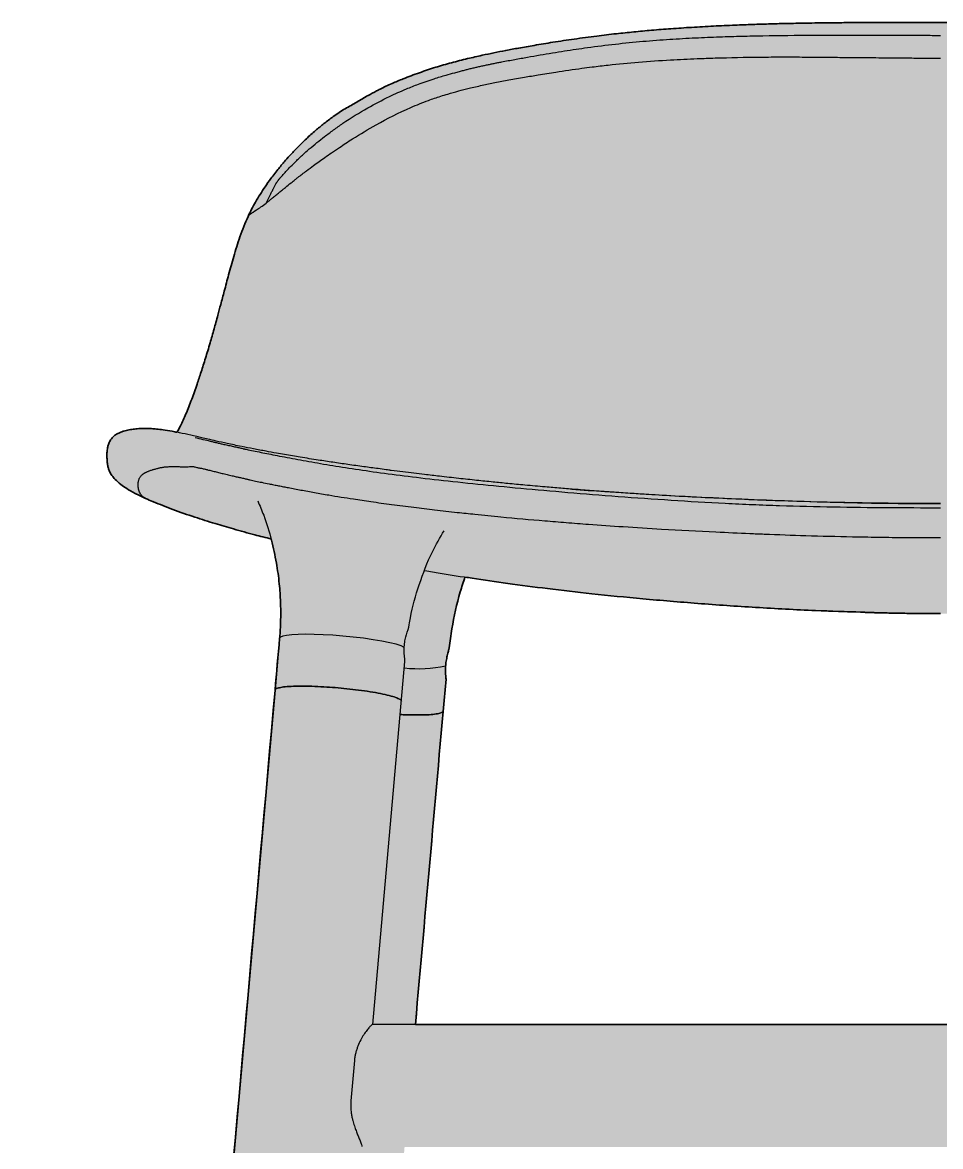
# Model space of a CAD drawing. Header units: millimetres. Extents: x 0 to 1859, y -787 to 866.
# Drawn here: x 182.7 to 407.1, y 591 to 865.8 of the extents above; entities that cross this region are included whole.
import ezdxf

# ---------------------------------------------------------------- set-up
doc = ezdxf.new("R2010")
doc.units = ezdxf.units.MM
doc.layers.add('Blocks', color=7, linetype='Continuous')
doc.layers.add('Blocks$Fill', color=7, linetype='Continuous', true_color=0xffffff)
doc.layers.add('Blocks$Inner', color=7, linetype='Continuous', lineweight=25, true_color=0x007f00)
doc.layers.add('Blocks$Outline', color=7, linetype='Continuous', lineweight=35, true_color=0xff3f3f)

# ---------------------------------------------------------------- blocks, each defined once
blk = doc.blocks.new('Form Barstool High Front')
at = {"layer": 'Blocks$Fill'}
h = blk.add_hatch(color=256, dxfattribs=at)
h.paths.add_polyline_path([(572.24, 825.63), (570.02, 828.63), (568.87, 830.11), (567.69, 831.56), (566.41, 833.04), (565.08, 834.47), (563.71, 835.87), (562.31, 837.22), (560.9, 838.51), (559.47, 839.76), (558, 840.97), (556.5, 842.13), (555.05, 843.18), (553.58, 844.19), (552.09, 845.16), (550.57, 846.09), (549.15, 846.92), (547.72, 847.72), (546.27, 848.48), (544.8, 849.22), (542.12, 850.49), (539.4, 851.67), (537.5, 852.43), (535.59, 853.15), (533.66, 853.83), (531.72, 854.48), (528, 855.6), (524.24, 856.61), (520.58, 857.48), (516.9, 858.27), (509.66, 859.66), (498.88, 861.44), (492.62, 862.31), (485.3, 863.19), (476.75, 864), (466.86, 864.7), (456.36, 865.21), (432.59, 865.76), (407.1, 865.82), (402.07, 865.82), (365.07, 865.46), (346.26, 864.63), (336.45, 863.92), (327.86, 863.07), (317.52, 861.76), (307.75, 860.22), (297.94, 858.41), (295.04, 857.8), (291.5, 856.99), (287.53, 855.97), (283.68, 854.86), (281.69, 854.22), (279.7, 853.54), (277.71, 852.82), (275.75, 852.05), (273.01, 850.9), (271.52, 850.22), (270.08, 849.52), (269.23, 849.08), (267.14, 847.96), (261.57, 844.74), (260.82, 844.28), (260.09, 843.81), (259.37, 843.32), (258.66, 842.83), (257.49, 841.97), (256.36, 841.09), (255.33, 840.26), (254.33, 839.42), (253.19, 838.42), (252.08, 837.4), (251.05, 836.41), (250.04, 835.4), (248.3, 833.58), (247.01, 832.14), (245.33, 830.14), (244.35, 828.91), (243.39, 827.65), (242, 825.67), (240.77, 823.8), (240.18, 822.87), (239.63, 821.92), (239.15, 821.06), (237.82, 818.42), (236.31, 814.68), (235.84, 813.41), (235.44, 812.22), (235.05, 811.02), (233.07, 804.12), (228.53, 787.46), (226.35, 780.37), (225.37, 777.43), (224.05, 773.71), (223.34, 771.87), (222.64, 770.16), (221.96, 768.6), (221.63, 767.89), (221.3, 767.23), (221.08, 766.81), (220.42, 765.64), (218.66, 765.98), (217.55, 766.16), (216.63, 766.29), (215.8, 766.39), (215.14, 766.45), (214.54, 766.5), (213.96, 766.53), (213.42, 766.55), (212.89, 766.56), (212.39, 766.57), (211.9, 766.56), (211.45, 766.54), (210.73, 766.5), (210.06, 766.43), (209.71, 766.39), (209.38, 766.34), (209.05, 766.29), (208.72, 766.23), (208.4, 766.17), (208.08, 766.1), (207.77, 766.02), (207.48, 765.93), (207.29, 765.88), (207.1, 765.81), (206.92, 765.75), (206.74, 765.68), (206.55, 765.61), (206.37, 765.53), (206.19, 765.45), (206.01, 765.36), (205.91, 765.31), (205.82, 765.25), (205.73, 765.2), (205.63, 765.14), (205.54, 765.09), (205.45, 765.03), (205.36, 764.97), (205.27, 764.9), (205.18, 764.83), (205.09, 764.76), (205, 764.69), (204.92, 764.61), (204.83, 764.53), (204.75, 764.45), (204.67, 764.37), (204.59, 764.29), (204.54, 764.23), (204.49, 764.17), (204.45, 764.11), (204.4, 764.06), (204.36, 764), (204.31, 763.93), (204.27, 763.87), (204.22, 763.81), (204.15, 763.69), (204.08, 763.58), (204.01, 763.45), (203.94, 763.33), (203.89, 763.22), (203.84, 763.11), (203.79, 762.99), (203.74, 762.87), (203.71, 762.77), (203.67, 762.66), (203.64, 762.56), (203.6, 762.44), (203.55, 762.26), (203.51, 762.05), (203.46, 761.83), (203.42, 761.58), (203.4, 761.41), (203.38, 761.24), (203.36, 761.05), (203.35, 760.87), (203.34, 760.64), (203.33, 760.4), (203.32, 759.92), (203.33, 759.37), (203.36, 758.83), (203.38, 758.53), (203.4, 758.24), (203.43, 757.96), (203.47, 757.71), (203.49, 757.59), (203.51, 757.47), (203.53, 757.36), (203.56, 757.25), (203.58, 757.15), (203.61, 757.05), (203.67, 756.86), (203.73, 756.66), (203.77, 756.56), (203.81, 756.46), (203.85, 756.36), (203.89, 756.26), (203.98, 756.07), (204.03, 755.95), (204.09, 755.83), (204.16, 755.71), (204.23, 755.59), (204.3, 755.47), (204.38, 755.34), (204.46, 755.21), (204.55, 755.08), (204.64, 754.96), (204.72, 754.84), (204.82, 754.73), (204.91, 754.6), (205.02, 754.48), (205.13, 754.36), (205.24, 754.23), (205.36, 754.1), (205.5, 753.95), (205.65, 753.81), (205.8, 753.66), (205.97, 753.5), (206.14, 753.35), (206.33, 753.19), (206.53, 753.03), (206.73, 752.87), (207.05, 752.62), (207.4, 752.37), (207.77, 752.12), (208.17, 751.86), (208.63, 751.58), (209.12, 751.28), (209.65, 750.98), (210.23, 750.68), (211.44, 750.08), (212.73, 749.48), (213.64, 749.04), (214.06, 748.86), (214.26, 748.78), (214.45, 748.71), (214.67, 748.63), (219.39, 746.77), (222.08, 745.8), (224.81, 744.88), (229.77, 743.31), (234.24, 742), (243.45, 739.56), (243.87, 737.87), (244.19, 736.47), (244.48, 735.07), (244.75, 733.66), (244.96, 732.4), (245.14, 731.13), (245.31, 729.87), (245.45, 728.59), (245.64, 726.34), (245.76, 724.08), (245.8, 721.99), (245.79, 719.89), (245.73, 717.91), (245.67, 716.92), (245.54, 715.44), (245.53, 715.28), (182.67, 5.09), (182.67, 5.02), (182.68, 4.94), (182.68, 4.9), (182.68, 4.87), (182.68, 4.85), (182.68, 4.83), (182.69, 4.81), (182.69, 4.8), (182.69, 4.78), (182.7, 4.76), (182.7, 4.74), (182.71, 4.72), (182.71, 4.7), (182.72, 4.68), (182.73, 4.66), (182.73, 4.64), (182.74, 4.63), (182.75, 4.61), (182.76, 4.59), (182.77, 4.57), (182.77, 4.55), (182.78, 4.54), (182.79, 4.52), (182.8, 4.5), (182.81, 4.48), (182.82, 4.46), (182.84, 4.45), (182.85, 4.43), (182.86, 4.41), (182.87, 4.4), (182.88, 4.38), (182.9, 4.36), (182.91, 4.35), (182.92, 4.33), (182.94, 4.32), (182.95, 4.3), (182.97, 4.29), (182.98, 4.27), (183, 4.26), (183.01, 4.25), (183.03, 4.23), (183.04, 4.23), (183.04, 4.22), (183.05, 4.22), (183.06, 4.21), (183.07, 4.2), (183.08, 4.2), (183.09, 4.19), (183.11, 4.18), (183.12, 4.18), (183.13, 4.17), (183.15, 4.17), (183.16, 4.16), (183.2, 4.15), (183.24, 4.13), (183.28, 4.12), (183.4, 4.08), (183.54, 4.04), (183.72, 4), (187.14, 4), (187.14, 0), (187.14, 0), (197.53, 0), (197.53, 0), (197.53, 0), (197.54, 0), (197.54, 0), (197.54, 0), (197.72, 0), (197.79, 0), (197.79, 0), (197.79, 0), (209.14, 0), (209.14, 0), (219.53, 0), (219.53, 4.02), (222.66, 4.04), (223.18, 4.05), (223.34, 4.06), (223.41, 4.07), (223.46, 4.07), (223.5, 4.08), (223.54, 4.09), (223.6, 4.1), (223.65, 4.12), (223.67, 4.13), (223.69, 4.15), (223.71, 4.16), (223.74, 4.17), (223.76, 4.19), (223.78, 4.2), (223.79, 4.21), (223.81, 4.22), (223.82, 4.23), (223.84, 4.25), (223.85, 4.26), (223.86, 4.27), (223.88, 4.28), (223.89, 4.3), (223.9, 4.31), (223.91, 4.32), (223.93, 4.34), (223.94, 4.35), (223.96, 4.38), (223.98, 4.41), (224, 4.44), (224.02, 4.47), (224.03, 4.48), (224.04, 4.5), (224.05, 4.51), (224.06, 4.53), (224.07, 4.54), (224.08, 4.56), (224.08, 4.57), (224.09, 4.59), (224.1, 4.61), (224.1, 4.62), (224.11, 4.64), (224.12, 4.65), (224.12, 4.67), (224.13, 4.69), (224.14, 4.72), (224.14, 4.75), (224.15, 4.78), (224.16, 4.85), (224.18, 4.91), (249.45, 290.23), (564.68, 290.23), (589.95, 4.91), (589.97, 4.78), (589.98, 4.75), (589.99, 4.72), (589.99, 4.69), (590, 4.68), (590, 4.66), (590.01, 4.65), (590.01, 4.64), (590.02, 4.62), (590.02, 4.61), (590.03, 4.6), (590.03, 4.58), (590.04, 4.57), (590.05, 4.56), (590.05, 4.54), (590.06, 4.53), (590.07, 4.51), (590.09, 4.48), (590.11, 4.46), (590.12, 4.43), (590.14, 4.41), (590.16, 4.39), (590.18, 4.36), (590.21, 4.34), (590.23, 4.31), (590.25, 4.29), (590.28, 4.26), (590.3, 4.24), (590.33, 4.22), (590.35, 4.21), (590.36, 4.19), (590.38, 4.18), (590.39, 4.17), (590.41, 4.16), (590.42, 4.15), (590.44, 4.14), (590.45, 4.13), (590.47, 4.12), (590.49, 4.12), (590.51, 4.11), (590.52, 4.1), (590.59, 4.09), (590.62, 4.08), (590.66, 4.07), (590.72, 4.07), (590.78, 4.06), (590.94, 4.05), (591.46, 4.04), (594.59, 4.02), (594.59, 0), (594.77, 0), (604.99, 0), (604.99, 0), (604.99, 0), (616.34, 0), (616.34, 0), (616.34, 0), (616.56, 0), (616.58, 0), (616.59, 0), (616.59, 0), (616.59, 0), (626.99, 0), (626.99, 4.02), (629.97, 4.05), (630.49, 4.06), (630.58, 4.07), (630.66, 4.08), (630.72, 4.08), (630.77, 4.09), (630.82, 4.1), (630.85, 4.1), (630.92, 4.12), (630.94, 4.13), (630.95, 4.14), (630.97, 4.15), (630.99, 4.16), (631.01, 4.17), (631.03, 4.19), (631.04, 4.2), (631.06, 4.21), (631.08, 4.23), (631.09, 4.24), (631.11, 4.25), (631.12, 4.27), (631.14, 4.28), (631.15, 4.29), (631.17, 4.31), (631.18, 4.32), (631.19, 4.34), (631.21, 4.35), (631.23, 4.38), (631.25, 4.41), (631.28, 4.44), (631.3, 4.47), (631.32, 4.5), (631.33, 4.53), (631.35, 4.56), (631.37, 4.59), (631.38, 4.62), (631.39, 4.64), (631.39, 4.65), (631.4, 4.67), (631.4, 4.68), (631.41, 4.7), (631.42, 4.71), (631.42, 4.73), (631.42, 4.74), (631.43, 4.76), (631.43, 4.77), (631.43, 4.79), (631.44, 4.81), (631.44, 4.82), (631.44, 4.84), (631.45, 4.87), (631.45, 4.91), (631.45, 4.94), (631.45, 5.09), (603.76, 317.91), (569.71, 702.6), (568.59, 715.28), (568.59, 715.28), (568.36, 719.04), (568.33, 720.18), (568.31, 721.32), (568.35, 723.6), (568.4, 724.95), (568.48, 726.3), (568.59, 727.64), (568.72, 728.98), (569, 731.27), (569.36, 733.54), (569.59, 734.8), (569.84, 736.06), (570.42, 738.55), (570.67, 739.54), (574.29, 740.45), (581.88, 742.55), (589.64, 744.96), (593.34, 746.22), (595.16, 746.88), (601.06, 749.28), (602.39, 749.9), (603.64, 750.51), (604.14, 750.77), (604.62, 751.03), (605.07, 751.29), (605.51, 751.55), (606.23, 752), (606.57, 752.23), (606.9, 752.46), (607.18, 752.66), (607.45, 752.86), (607.71, 753.07), (607.96, 753.28), (608.18, 753.47), (608.39, 753.66), (608.59, 753.85), (608.78, 754.04), (608.92, 754.18), (609.04, 754.32), (609.16, 754.45), (609.26, 754.57), (609.4, 754.74), (609.52, 754.9), (609.66, 755.09), (609.79, 755.3), (609.87, 755.42), (609.95, 755.54), (610.02, 755.66), (610.08, 755.79), (610.16, 755.93), (610.23, 756.08), (610.29, 756.23), (610.35, 756.37), (610.41, 756.54), (610.47, 756.71), (610.52, 756.89), (610.57, 757.06), (610.61, 757.25), (610.65, 757.44), (610.69, 757.62), (610.72, 757.81), (610.75, 758.04), (610.78, 758.26), (610.82, 758.7), (610.85, 759.09), (610.87, 759.48), (610.88, 759.82), (610.88, 760.16), (610.87, 760.44), (610.86, 760.72), (610.84, 760.96), (610.82, 761.19), (610.79, 761.46), (610.75, 761.71), (610.7, 761.95), (610.68, 762.07), (610.65, 762.18), (610.62, 762.31), (610.59, 762.43), (610.55, 762.55), (610.51, 762.67), (610.47, 762.78), (610.43, 762.89), (610.39, 763), (610.35, 763.11), (610.29, 763.22), (610.24, 763.33), (610.19, 763.44), (610.13, 763.55), (610.07, 763.65), (610.01, 763.74), (609.95, 763.84), (609.89, 763.93), (609.82, 764.02), (609.74, 764.12), (609.67, 764.21), (609.59, 764.29), (609.52, 764.37), (609.44, 764.45), (609.36, 764.53), (609.29, 764.6), (609.22, 764.66), (609.15, 764.72), (609.08, 764.78), (609.01, 764.83), (608.94, 764.88), (608.87, 764.93), (608.73, 765.03), (608.64, 765.09), (608.56, 765.14), (608.47, 765.19), (608.38, 765.24), (608.2, 765.34), (608.02, 765.43), (607.81, 765.53), (607.59, 765.63), (607.36, 765.71), (607.13, 765.8), (606.87, 765.88), (606.61, 765.96), (606.33, 766.04), (606.05, 766.11), (605.74, 766.18), (605.41, 766.24), (605.08, 766.3), (604.74, 766.35), (604.38, 766.4), (604, 766.45), (603.61, 766.48), (603.2, 766.52), (602.78, 766.54), (602.35, 766.56), (601.89, 766.56), (601.42, 766.57), (600.75, 766.55), (600.03, 766.52), (599.31, 766.47), (598.54, 766.4), (597.78, 766.31), (596.97, 766.2), (595.32, 765.94), (593.76, 765.64), (593.26, 766.54), (592.76, 767.5), (592.49, 768.05), (592.22, 768.64), (591.67, 769.9), (590.79, 772.05), (589.75, 774.8), (588.59, 778.13), (586.76, 783.83), (584.04, 793.27), (579.86, 808.61), (578.82, 812.04), (578.44, 813.17), (577.95, 814.51), (576.38, 818.42), (575.05, 821.06), (574.58, 821.92), (574.02, 822.86), (573.44, 823.79)], flags=0)
h.paths.add_polyline_path([(407.1, 721.3), (419.53, 721.39), (432.96, 721.78), (457.83, 723.12), (479.7, 724.88), (505.16, 727.65), (523.28, 730.2), (524.43, 726.6), (524.76, 725.49), (525.06, 724.37), (525.34, 723.25), (525.6, 722.12), (526.06, 719.85), (526.45, 717.56), (527.06, 712.88), (527.07, 712.87), (527.09, 712.85), (527.1, 712.83), (527.11, 712.81), (527.12, 712.8), (527.13, 712.78), (527.14, 712.76), (527.15, 712.74), (527.17, 712.7), (527.18, 712.66), (527.2, 712.62), (527.22, 712.57), (527.23, 712.53), (527.25, 712.49), (527.27, 712.4), (527.42, 711.83), (527.62, 711.01), (527.69, 710.69), (527.81, 710.01), (527.92, 709.31), (527.93, 709.21), (527.99, 708.7), (528, 708.49), (528.03, 707.87), (528.05, 707.28), (528.04, 707), (528.04, 706.73), (528.03, 706.49), (528.01, 706.26), (527.98, 705.87), (527.92, 705.42), (527.92, 705.39), (527.91, 705.35), (527.91, 705.31), (535.39, 620.85), (278.73, 620.85), (286.21, 705.3), (286.16, 705.79), (286.1, 706.47), (286.08, 706.86), (286.07, 707.07), (286.07, 707.32), (286.09, 707.88), (286.12, 708.49), (286.13, 708.59), (286.18, 709.1), (286.2, 709.31), (286.31, 710.01), (286.44, 710.69), (286.5, 711.01), (286.71, 711.87), (286.92, 712.68), (286.95, 712.79), (286.96, 712.88), (287.16, 714.06), (287.67, 717.56), (288.06, 719.85), (288.52, 722.12), (288.79, 723.25), (289.07, 724.37), (289.37, 725.49), (289.69, 726.6), (290.85, 730.22), (311.02, 727.41), (334.3, 724.92), (361.9, 722.82), (387.78, 721.66), (394.93, 721.43)], flags=0)
h.paths.add_polyline_path([(563.26, 306.23), (250.86, 306.23), (276.08, 590.9), (538.04, 590.9)], flags=0)
at = {"layer": 'Blocks$Inner'}
for p, q in [((268.29, 620.83), (276.15, 709.62)), ((278.73, 620.85), (286.21, 705.3)), ((545.88, 620.85), (268.24, 620.85)), ((263.82, 612.07), (262.95, 602.15))]:
    blk.add_line(p, q, dxfattribs=at)
for points in [[(228.72, 763.37), (228.66, 763.38), (228.6, 763.4)], [(276, 713.03), (275.21, 713.4), (274.01, 713.79), (272.45, 714.18), (270.56, 714.56), (268.41, 714.92), (266.05, 715.26), (263.55, 715.56), (260.97, 715.81), (258.56, 716), (256.2, 716.13), (253.96, 716.21), (251.9, 716.24), (250.05, 716.2), (248.48, 716.11), (247.21, 715.97), (246.29, 715.78), (245.72, 715.54), (245.53, 715.28), (244.41, 702.6), (216.27, 384.69), (182.67, 5.09)]]:
    blk.add_lwpolyline(points, dxfattribs=at)
blk.add_arc((279.5, 741.09), 33.26, 264.0161, 281.4839, dxfattribs=at)
for points, knots in [([(407.1, 865.82), (405.42, 865.82), (402.48, 865.82), (398.83, 865.82), (396.32, 865.82), (394.5, 865.82), (392.6, 865.82), (390.17, 865.81), (387.41, 865.8), (384.72, 865.79), (382.25, 865.77), (378.84, 865.74), (374.45, 865.68), (369.53, 865.58), (365.17, 865.47), (361.04, 865.34), (356.54, 865.17), (351.57, 864.94), (346.34, 864.65), (341.29, 864.31), (336.57, 863.94), (332.13, 863.53), (327.66, 863.06), (322.8, 862.49), (317.62, 861.79), (312.52, 861.02), (308.02, 860.28), (304.18, 859.6), (300.91, 859), (297.92, 858.41), (294.82, 857.76), (291.34, 856.96), (287.55, 856), (283.61, 854.86), (279.68, 853.56), (276.1, 852.22), (272.9, 850.87), (270.71, 849.86), (268.84, 848.88), (266.88, 847.85), (264.51, 846.39), (261.46, 844.74), (258.79, 842.95), (256.38, 841.14), (254.21, 839.35), (252.11, 837.45), (250.41, 835.79), (249.16, 834.51), (248.14, 833.42), (246.85, 831.98), (245.2, 830.01), (243.52, 827.86), (242.46, 826.33), (242, 825.67)], [3, 3, 3, 3, 3.027829, 3.048824, 3.060448, 3.069641, 3.079198, 3.091874, 3.110013, 3.124963, 3.136593, 3.150962, 3.181728, 3.209608, 3.232867, 3.254508, 3.278578, 3.308055, 3.337903, 3.366328, 3.392972, 3.417434, 3.441399, 3.468634, 3.500058, 3.529713, 3.556058, 3.57763, 3.59616, 3.612944, 3.629952, 3.650822, 3.674485, 3.697626, 3.721919, 3.746549, 3.764075, 3.783673, 3.789636, 3.803975, 3.823048, 3.841238, 3.860632, 3.877008, 3.892271, 3.90989, 3.926454, 3.933645, 3.940998, 3.95228, 3.967449, 3.985888, 4, 4, 4, 4]), ([(245.35, 827.46), (245.37, 827.48), (245.41, 827.52), (245.47, 827.58), (245.55, 827.67), (245.65, 827.78), (245.76, 827.91), (245.95, 828.14), (246.39, 828.63), (247.05, 829.37), (248.06, 830.43), (249.4, 831.79), (251.03, 833.34), (252.84, 834.95), (254.63, 836.45), (256.61, 838.02), (258.72, 839.59), (262.19, 842.02), (266.7, 844.81), (271.92, 847.54), (276.08, 849.42), (279.72, 850.87), (282.97, 851.99), (285.94, 852.89), (288.02, 853.47), (289.43, 853.84), (290.46, 854.12), (291.42, 854.36), (292.37, 854.59), (293.31, 854.81), (294.25, 855.03), (295.19, 855.24), (296.12, 855.44), (297.05, 855.63), (297.98, 855.82), (298.9, 856.01), (300.58, 856.33), (302.98, 856.78), (306.11, 857.34), (309.18, 857.88), (312.18, 858.38), (315.12, 858.85), (317.98, 859.29), (322.13, 859.88), (327.57, 860.57), (334.28, 861.24), (340.81, 861.73), (347.06, 862.08), (352.96, 862.32), (358.45, 862.48), (366.04, 862.64), (374.95, 862.73), (384.59, 862.75), (391.91, 862.73), (397.76, 862.71), (401.94, 862.69), (404.7, 862.68), (405.94, 862.67), (406.56, 862.67), (406.88, 862.67), (407.04, 862.66), (407.1, 862.66)], [1, 1, 1, 1, 1.00039, 1.000916, 1.001594, 1.002442, 1.003472, 1.004695, 1.007775, 1.015137, 1.022372, 1.033786, 1.049331, 1.062701, 1.077342, 1.091616, 1.10824, 1.125145, 1.168272, 1.204059, 1.231474, 1.250215, 1.27427, 1.292707, 1.305543, 1.31272, 1.318611, 1.324451, 1.330243, 1.33599, 1.341697, 1.347365, 1.352998, 1.358599, 1.364171, 1.369715, 1.375235, 1.394273, 1.412967, 1.431291, 1.449213, 1.466694, 1.483698, 1.500185, 1.540573, 1.580015, 1.618259, 1.654779, 1.689134, 1.720986, 1.750102, 1.820677, 1.875015, 1.916464, 1.946905, 1.975789, 1.988478, 1.994385, 1.997229, 1.999022, 2, 2, 2, 2]), ([(242.25, 821.67), (242.34, 821.74), (242.52, 821.89), (242.81, 822.13), (243.11, 822.37), (243.38, 822.59), (243.69, 822.84), (244.02, 823.11), (244.35, 823.37), (244.82, 823.75), (245.42, 824.23), (246.19, 824.87), (247.16, 825.67), (248.19, 826.51), (249.2, 827.32), (250.47, 828.31), (251.97, 829.46), (254.16, 831.09), (256.2, 832.55), (258.31, 834.03), (260.57, 835.56), (264.16, 837.9), (269.88, 841.33), (276.06, 844.49), (281.43, 846.63), (284.47, 847.67), (286.95, 848.43), (289.26, 849.08), (292.06, 849.79), (295.01, 850.47), (298.26, 851.14), (301.06, 851.68), (303.48, 852.12), (305.87, 852.53), (309.06, 853.07), (313.74, 853.82), (318.12, 854.46), (322.41, 855.01), (327.01, 855.55), (333.4, 856.17), (339.56, 856.59), (344.35, 856.85), (348, 857.01), (354.2, 857.22), (361.14, 857.36), (368.47, 857.4), (374.16, 857.38), (379.67, 857.33), (384.06, 857.28), (387.56, 857.25), (390.42, 857.23), (393.39, 857.2), (396.57, 857.17), (399.97, 857.14), (403.66, 857.11), (405.99, 857.09), (407.1, 857.08)], [0, 0, 0, 0, 0.001967, 0.004036, 0.006214, 0.008509, 0.010093, 0.012826, 0.015873, 0.017247, 0.023239, 0.02911, 0.034694, 0.045009, 0.05248, 0.057542, 0.073453, 0.085866, 0.106, 0.118102, 0.13173, 0.154498, 0.19415, 0.249999, 0.277029, 0.295652, 0.306337, 0.322398, 0.337515, 0.35676, 0.375018, 0.395354, 0.406269, 0.417734, 0.437517, 0.462529, 0.499998, 0.514245, 0.537398, 0.580162, 0.624987, 0.643659, 0.662571, 0.687508, 0.750003, 0.781276, 0.812501, 0.846751, 0.874994, 0.887097, 0.906226, 0.923578, 0.93748, 0.960362, 0.981199, 1, 1, 1, 1]), ([(245.26, 827.33), (245.27, 827.35), (245.29, 827.37), (245.32, 827.4), (245.34, 827.43), (245.35, 827.46), (245.35, 827.46)], [0, 0, 0, 0, 0.331791, 0.5275, 0.799426, 1, 1, 1, 1]), ([(242, 825.67), (241.15, 824.41), (239.62, 822.09), (238.4, 819.6), (237.82, 818.42)], [4, 4, 4, 4, 4.526161, 5, 5, 5, 5]), ([(242.25, 821.67), (242.69, 822.57), (243.11, 823.42), (243.7, 824.59), (243.89, 824.96), (244.19, 825.52), (244.3, 825.74)], [-3, -3, -3, -3, -2.45087, -2.45087, -2.176305, -2, -2, -2, -2]), ([(244.3, 825.74), (244.88, 826.78), (244.94, 826.89), (245.02, 826.99), (245.06, 827.07), (245.09, 827.1)], [-2, -2, -2, -2, -1.251012, -1.125541, -1, -1, -1, -1]), ([(237.84, 818.42), (237.88, 818.5), (237.99, 818.7), (238.6, 819.18), (239.62, 819.83), (241.01, 820.74), (241.82, 821.34), (242.25, 821.67)], [-4, -4, -4, -4, -3.917178, -3.778826, -3.441883, -3.240038, -3, -3, -3, -3]), ([(237.82, 818.42), (237.15, 816.79), (235.8, 813.56), (234.35, 808.71), (233.1, 804.28), (232.06, 800.34), (231.19, 797.07), (230.5, 794.52), (229.96, 792.54), (229.32, 790.24), (228.48, 787.27), (227.42, 783.74), (226.37, 780.4), (225.23, 776.99), (223.99, 773.5), (222.63, 770.07), (221.42, 767.37), (220.71, 766.14), (220.42, 765.64)], [5, 5, 5, 5, 5.077369, 5.149173, 5.216357, 5.27632, 5.327006, 5.366873, 5.395078, 5.420494, 5.477396, 5.542195, 5.605682, 5.665453, 5.749455, 5.842351, 5.935417, 6, 6, 6, 6]), ([(236.13, 762.17), (234.98, 762.41), (232.89, 762.84), (230.19, 763.44), (228.13, 763.91), (226.55, 764.27), (224.59, 764.73), (222.22, 765.27), (219.68, 765.8), (217.54, 766.17), (215.84, 766.39), (214.5, 766.51), (213.38, 766.56), (212.36, 766.57), (211.24, 766.54), (210.02, 766.44), (208.69, 766.25), (207.6, 765.99), (206.72, 765.69), (205.98, 765.36), (205.24, 764.91), (204.65, 764.38), (204.23, 763.84), (203.95, 763.37), (203.75, 762.91), (203.61, 762.49), (203.51, 762.08), (203.41, 761.56), (203.33, 760.83), (203.31, 759.88), (203.35, 758.77), (203.45, 757.64), (203.67, 756.79), (203.97, 756.03), (204.46, 755.15), (205.32, 754.09), (206.49, 753), (208.14, 751.85), (210.07, 750.71), (211.86, 749.88), (212.73, 749.48)], [0, 0, 0, 0, 0.021433, 0.039086, 0.053343, 0.064373, 0.074223, 0.100325, 0.129961, 0.164375, 0.195814, 0.222744, 0.250134, 0.278654, 0.307955, 0.355855, 0.406192, 0.458093, 0.491517, 0.526975, 0.565767, 0.60728, 0.634039, 0.657482, 0.677048, 0.692914, 0.705226, 0.717169, 0.731724, 0.74895, 0.768589, 0.790715, 0.813333, 0.840128, 0.872118, 0.8997, 0.93031, 0.952611, 0.976884, 1, 1, 1, 1]), ([(236.16, 761.69), (235.99, 761.72), (235.65, 761.79), (235.14, 761.91), (234.6, 762.02), (234.03, 762.15), (233.44, 762.28), (232.83, 762.41), (232.11, 762.57), (231.29, 762.76), (230.4, 762.97), (229.54, 763.17), (228.99, 763.3), (228.72, 763.37)], [1, 1, 1, 1, 1.059051, 1.122058, 1.189103, 1.260289, 1.335735, 1.415585, 1.500003, 1.623983, 1.749955, 1.875457, 2, 2, 2, 2]), ([(272.82, 756.32), (272.41, 756.37), (271.43, 756.5), (269.13, 756.8), (265.99, 757.22), (262.29, 757.74), (258.59, 758.28), (254.7, 758.87), (250.75, 759.5), (247.34, 760.07), (244.53, 760.57), (242.01, 761.03), (239.17, 761.57), (237.23, 761.96), (236.28, 762.15)], [1, 1, 1, 1, 1.037744, 1.090578, 1.184274, 1.285598, 1.38363, 1.477748, 1.594227, 1.697763, 1.750992, 1.823137, 1.913028, 2, 2, 2, 2]), ([(236.76, 761.58), (236.77, 761.58), (236.78, 761.57), (236.8, 761.57), (236.81, 761.57), (236.82, 761.57), (236.82, 761.57), (236.82, 761.57), (236.82, 761.57), (236.83, 761.57), (236.83, 761.57), (236.83, 761.57), (236.84, 761.57), (236.84, 761.57), (236.85, 761.57), (236.86, 761.57), (236.86, 761.57), (236.86, 761.57)], [-23.984331, -23.984331, -23.984331, -23.984331, -23.757372, -23.587553, -23.475028, -23.458165, -23.433737, -23.409497, -23.388024, -23.366722, -23.345588, -23.303793, -23.26257, -23.221857, -23.141703, -23.062731, -22.984331, -22.984331, -22.984331, -22.984331]), ([(236.86, 761.57), (236.9, 761.56), (236.98, 761.55), (237.11, 761.52), (237.24, 761.5), (237.32, 761.48), (237.36, 761.48)], [-22.984331, -22.984331, -22.984331, -22.984331, -22.773432, -22.484284, -22.23445, -21.984331, -21.984331, -21.984331, -21.984331]), ([(237.37, 761.47), (238.53, 761.23), (239.73, 760.98), (242.24, 760.47), (243.56, 760.21), (244.93, 759.94)], [-20.984331, -20.984331, -20.984331, -20.984331, -20.484331, -20.484331, -19.984331, -19.984331, -19.984331, -19.984331]), ([(244.93, 759.94), (246.52, 759.63), (248.2, 759.31), (251.75, 758.66), (253.61, 758.33), (257.51, 757.66), (259.54, 757.33), (263.81, 756.67), (268.29, 756), (273.3, 755.33), (278.63, 754.66), (281.45, 754.33), (290.47, 753.31), (300.54, 752.29), (312.02, 751.28), (319.96, 750.61), (324.08, 750.28), (336.75, 749.32), (347.82, 748.59), (358.93, 748.07), (363.36, 747.89), (365.57, 747.8), (372.18, 747.59), (385.35, 747.26), (398.4, 747.19), (407.1, 747.19)], [-19.984331, -19.984331, -19.984331, -19.984331, -19.921831, -19.921831, -19.859331, -19.859331, -19.796831, -19.796831, -19.734331, -19.671831, -19.671831, -19.609331, -19.609331, -19.484331, -19.421831, -19.421831, -19.359331, -19.359331, -19.234331, -19.203081, -19.203081, -19.171831, -19.171831, -19.109331, -18.984331, -18.984331, -18.984331, -18.984331]), ([(212.74, 749.49), (212.57, 749.57), (212.16, 749.76), (211.75, 750.21), (211.42, 750.74), (211.2, 751.22), (211.05, 751.7), (210.96, 752.19), (210.92, 752.6), (210.92, 752.96), (210.94, 753.26), (210.99, 753.54), (211.05, 753.8), (211.13, 754.05), (211.23, 754.3), (211.36, 754.56), (211.52, 754.8), (211.7, 755.02), (211.9, 755.22), (212.08, 755.37), (212.25, 755.5), (212.41, 755.6), (212.59, 755.71), (212.75, 755.8), (212.92, 755.88), (213.1, 755.96), (213.28, 756.04), (213.5, 756.13), (213.76, 756.23), (214.08, 756.34), (214.41, 756.45), (214.74, 756.55), (215.1, 756.65), (215.46, 756.75), (215.8, 756.84), (216.11, 756.92), (216.44, 756.99), (216.81, 757.06), (217.2, 757.12), (217.62, 757.17), (218.21, 757.22), (219.03, 757.25), (219.96, 757.25), (220.7, 757.24), (221.2, 757.22), (221.73, 757.21), (222.28, 757.21), (222.87, 757.21), (223.49, 757.23), (223.94, 757.27), (224.17, 757.3)], [-1, -1, -1, -1, -0.963247, -0.906171, -0.872107, -0.836625, -0.80103, -0.769901, -0.736819, -0.716269, -0.694265, -0.673241, -0.654988, -0.636082, -0.615316, -0.593815, -0.571579, -0.55, -0.529282, -0.509727, -0.498833, -0.484839, -0.469265, -0.457929, -0.446364, -0.432962, -0.420482, -0.408923, -0.389531, -0.368553, -0.34842, -0.329886, -0.309097, -0.284996, -0.267049, -0.251465, -0.233767, -0.2151, -0.196718, -0.179547, -0.161424, -0.125561, -0.090627, -0.077832, -0.06509, -0.052166, -0.039171, -0.02624, -0.01322, 0, 0, 0, 0]), ([(224.17, 757.3), (224.18, 757.29), (224.21, 757.29), (224.26, 757.28), (224.33, 757.28), (224.4, 757.27), (224.46, 757.25), (224.5, 757.24), (224.51, 757.24)], [0, 0, 0, 0, 0.093735, 0.243696, 0.500837, 0.750206, 0.870989, 1, 1, 1, 1]), ([(224.51, 757.24), (224.61, 757.21), (224.87, 757.15), (225.24, 757.06), (225.66, 756.97), (226.04, 756.9), (226.44, 756.82), (226.85, 756.73), (227.23, 756.64), (227.53, 756.57), (227.69, 756.53), (227.77, 756.51)], [1, 1, 1, 1, 1.094799, 1.249955, 1.364708, 1.500053, 1.625019, 1.749861, 1.87481, 1.941122, 2, 2, 2, 2]), ([(227.91, 756.47), (228.09, 756.43), (228.44, 756.34), (228.97, 756.2), (229.5, 756.07), (230.23, 755.89), (231.18, 755.65), (232.37, 755.37), (233.54, 755.09), (234.49, 754.87), (235.26, 754.7), (236.01, 754.53), (236.74, 754.37), (237.21, 754.26), (237.35, 754.23)], [3, 3, 3, 3, 3.067186, 3.125119, 3.187029, 3.250042, 3.374958, 3.499965, 3.632829, 3.736578, 3.78859, 3.863803, 3.959573, 4, 4, 4, 4]), ([(272.52, 756.36), (272.57, 756.35), (272.67, 756.34), (272.77, 756.33), (272.82, 756.32)], [0, 0, 0, 0, 0.575751, 1, 1, 1, 1]), ([(339.05, 750.21), (337.92, 750.28), (335.49, 750.42), (331.59, 750.67), (327.17, 750.96), (322.58, 751.29), (318.22, 751.62), (314.23, 751.95), (310.08, 752.3), (305.75, 752.68), (301.51, 753.08), (297.57, 753.47), (293.58, 753.88), (289.21, 754.36), (284.97, 754.84), (281.32, 755.27), (278.34, 755.63), (275.62, 755.96), (273.76, 756.2), (272.82, 756.32)], [10.281933, 10.281933, 10.281933, 10.281933, 10.332983, 10.39181, 10.458051, 10.53235, 10.59939, 10.655015, 10.712829, 10.787229, 10.850638, 10.904887, 10.965792, 11.031898, 11.102899, 11.158343, 11.19756, 11.238757, 11.281933, 11.281933, 11.281933, 11.281933]), ([(237.35, 754.23), (237.47, 754.21), (237.69, 754.16), (238.02, 754.08), (238.23, 754.03), (238.33, 754.01)], [4, 4, 4, 4, 4.361737, 4.695174, 5, 5, 5, 5]), ([(238.35, 754.01), (238.79, 753.91), (239.72, 753.7), (241.25, 753.38), (242.74, 753.07), (244.12, 752.79), (245.29, 752.56), (246.48, 752.33), (248.29, 751.98), (250.8, 751.5), (254.1, 750.9), (258.35, 750.16), (262.96, 749.41), (268.09, 748.65), (273.02, 747.96), (278.22, 747.3), (283.57, 746.66), (288.55, 746.1), (293.96, 745.52), (301.07, 744.81), (308.52, 744.14), (315.65, 743.56), (322.05, 743.07), (329.83, 742.53), (340.21, 741.88), (350.53, 741.33), (358.9, 740.96), (366.22, 740.66), (374.57, 740.36), (383, 740.14), (389.22, 740.03), (392.74, 739.97), (396.04, 739.93), (399.12, 739.9), (401.97, 739.88), (404.61, 739.87), (406.29, 739.87), (407.1, 739.87)], [6, 6, 6, 6, 6.009045, 6.01948, 6.031341, 6.039234, 6.046951, 6.054728, 6.062548, 6.082281, 6.103142, 6.125055, 6.161634, 6.187601, 6.217793, 6.250104, 6.279999, 6.312602, 6.337901, 6.3751, 6.437587, 6.46835, 6.500077, 6.54954, 6.604149, 6.681337, 6.729556, 6.750038, 6.808955, 6.875012, 6.896726, 6.91715, 6.936286, 6.954137, 6.970705, 6.985993, 7, 7, 7, 7]), ([(316.95, 751.73), (319.64, 751.53), (325.91, 751.07), (335.59, 750.47), (346.27, 749.89), (357.34, 749.37), (369.26, 748.9), (382, 748.5), (394.7, 748.23), (403.16, 748.21), (407.1, 748.2)], [-1, -1, -1, -1, -0.909957, -0.790359, -0.677323, -0.554229, -0.421929, -0.280826, -0.130916, 0, 0, 0, 0]), ([(212.73, 749.48), (213.37, 749.17), (214.04, 748.85), (214.6, 748.66), (214.67, 748.63)], [1, 1, 1, 1, 1.871833, 2, 2, 2, 2]), ([(214.67, 748.63), (216.16, 748.03), (219.49, 746.68), (224.61, 744.92), (229.57, 743.34), (234.48, 741.91), (239.04, 740.66), (242.12, 739.89), (243.45, 739.56)], [2, 2, 2, 2, 2.17597, 2.366937, 2.538278, 2.690543, 2.86813, 3, 3, 3, 3]), ([(240.18, 748.84), (240.68, 747.68), (242.04, 744.58), (243.54, 739.48), (244.78, 733.88), (245.48, 728.8), (245.8, 724.19), (245.81, 719.97), (245.71, 717.03), (245.54, 715.5), (245.53, 715.28)], [0, 0, 0, 0, 0.111137, 0.296632, 0.463559, 0.612376, 0.743971, 0.865729, 0.980866, 1, 1, 1, 1]), ([(407.1, 748.2), (395.75, 748.2), (381.57, 748.41), (367.35, 748.88), (361.67, 749.09), (358.82, 749.21), (350.29, 749.59), (344.62, 749.88), (339.05, 750.21)], [9.2819325, 9.2819325, 9.2819325, 9.2819325, 9.7819325, 9.9069325, 9.9069325, 10.0319325, 10.0319325, 10.2819325, 10.2819325, 10.2819325, 10.2819325]), ([(276.52, 716.09), (277.2, 718.09), (277.7, 721.97), (279.6, 728.5), (282.3, 735.67), (284.74, 739.87), (285.73, 741.57)], [92.139381, 92.139381, 92.139381, 92.139381, 92.266719, 92.584534, 92.913427, 93.139381, 93.139381, 93.139381, 93.139381]), ([(281.05, 731.82), (282.29, 731.61), (286.12, 730.96), (292.86, 729.9), (301.61, 728.63), (311.35, 727.34), (322.36, 726.08), (334.61, 724.86), (347.97, 723.74), (362.05, 722.77), (375.84, 722.02), (384.91, 721.75), (389.1, 721.62)], [0, 0, 0, 0, 0.035216, 0.108528, 0.190229, 0.281009, 0.381426, 0.496723, 0.620579, 0.750711, 0.884872, 1, 1, 1, 1]), ([(286.96, 712.88), (287.25, 714.44), (287.8, 719.07), (289.08, 724.89), (290.45, 729.03), (290.86, 730.23)], [0, 0, 0, 0, 0.265025, 0.785785, 1, 1, 1, 1]), ([(276.01, 713.18), (276.05, 713.67), (276.13, 714.65), (276.37, 715.68), (276.5, 716.03), (276.52, 716.09)], [91.139381, 91.139381, 91.139381, 91.139381, 91.588827, 92.036844, 92.139381, 92.139381, 92.139381, 92.139381]), ([(276.15, 709.62), (276.13, 710.05), (276.06, 710.8), (275.99, 711.83), (276, 712.64), (276, 713.03)], [89.139381, 89.139381, 89.139381, 89.139381, 89.664524, 89.905702, 90.139381, 90.139381, 90.139381, 90.139381]), ([(276, 713.03), (276.01, 713.06), (276.01, 713.11), (276.01, 713.16), (276.01, 713.18)], [90.139381, 90.139381, 90.139381, 90.139381, 90.639268, 91.139381, 91.139381, 91.139381, 91.139381]), ([(286.2, 709.31), (286.28, 709.78), (286.42, 710.73), (286.68, 711.73), (286.84, 712.35), (286.93, 712.71), (286.95, 712.83), (286.96, 712.9)], [86.779433, 86.779433, 86.779433, 86.779433, 87.065196, 87.35174, 87.490846, 87.639222, 87.779433, 87.779433, 87.779433, 87.779433]), ([(286.12, 708.49), (286.12, 708.53), (286.13, 708.59), (286.14, 708.73), (286.16, 708.9), (286.17, 709.07), (286.19, 709.2), (286.2, 709.27), (286.2, 709.31)], [85.779433, 85.779433, 85.779433, 85.779433, 85.903215, 86.026002, 86.274743, 86.525817, 86.653204, 86.779433, 86.779433, 86.779433, 86.779433]), ([(286.21, 705.3), (286.18, 705.54), (286.11, 706.18), (286.06, 707.23), (286.1, 708.07), (286.12, 708.49)], [84.779433, 84.779433, 84.779433, 84.779433, 85.284724, 85.53521, 85.779433, 85.779433, 85.779433, 85.779433]), ([(259.85, 703.14), (258.91, 703.21), (256.97, 703.37), (254.09, 703.51), (251.32, 703.58), (248.85, 703.55), (246.85, 703.42), (245.42, 703.2), (244.57, 702.93), (244.47, 702.71), (244.42, 702.6)], [1, 1, 1, 1, 1.117276, 1.241577, 1.371046, 1.503262, 1.635478, 1.764946, 1.889247, 2, 2, 2, 2]), ([(244.42, 702.6), (244.47, 702.71), (244.57, 702.93), (245.42, 703.2), (246.85, 703.42), (248.85, 703.55), (251.32, 703.58), (254.09, 703.51), (256.97, 703.37), (258.91, 703.21), (259.85, 703.14)], [2, 2, 2, 2, 2.110753, 2.235054, 2.364522, 2.496738, 2.628954, 2.758423, 2.882724, 3, 3, 3, 3]), ([(275.28, 699.87), (275.28, 699.88), (275.38, 699.99), (275.07, 700.27), (274.3, 700.69), (272.85, 701.15), (270.85, 701.63), (268.38, 702.09), (265.61, 702.51), (262.73, 702.87), (260.79, 703.05), (259.85, 703.14)], [0, 0, 0, 0, 0.006439, 0.122205, 0.244905, 0.372706, 0.50322, 0.633733, 0.761534, 0.884234, 1, 1, 1, 1]), ([(259.85, 703.14), (260.79, 703.05), (262.73, 702.87), (265.61, 702.51), (268.38, 702.09), (270.85, 701.63), (272.85, 701.15), (274.3, 700.69), (275.07, 700.27), (275.38, 699.99), (275.28, 699.88), (275.28, 699.87)], [3, 3, 3, 3, 3.115766, 3.238466, 3.366267, 3.49678, 3.627294, 3.755095, 3.877795, 3.993561, 4, 4, 4, 4]), ([(285.5, 697.47), (285.46, 697.36), (285.35, 697.14), (284.5, 696.87), (283.08, 696.65), (281.08, 696.52), (278.6, 696.5), (276.51, 696.53), (275.26, 696.6), (275, 696.61)], [0, 0, 0, 0, 0.139952, 0.297034, 0.460646, 0.62773, 0.794814, 0.958426, 1, 1, 1, 1]), ([(275, 696.61), (275.26, 696.6), (276.51, 696.53), (278.6, 696.5), (281.08, 696.52), (283.08, 696.65), (284.5, 696.87), (285.35, 697.14), (285.46, 697.36), (285.5, 697.47)], [1, 1, 1, 1, 1.041574, 1.205186, 1.37227, 1.539354, 1.702966, 1.860048, 2, 2, 2, 2]), ([(268.24, 620.85), (268.23, 620.85), (268.22, 620.85), (268.19, 620.84), (268.16, 620.83), (268.13, 620.81), (268.1, 620.78), (268.02, 620.73), (267.91, 620.63), (267.72, 620.45), (267.39, 620.09), (266.95, 619.55), (266.36, 618.73), (265.85, 617.95), (265.23, 616.85), (264.82, 615.98), (264.47, 615.04), (264.29, 614.48), (264.09, 613.76), (263.96, 613.16), (263.89, 612.63), (263.85, 612.31), (263.83, 612.16), (263.82, 612.07)], [288.605007, 288.605007, 288.605007, 288.605007, 288.622202, 288.638166, 288.653077, 288.667061, 288.683117, 288.698182, 288.748779, 288.792365, 288.854714, 288.979741, 289.04232, 289.167038, 289.229887, 289.354803, 289.386212, 289.448984, 289.48014, 289.542297, 289.573526, 289.588559, 289.605007, 289.605007, 289.605007, 289.605007]), ([(262.95, 602.15), (262.92, 601.63), (262.87, 600.64), (263.01, 599.3), (263.2, 598.22), (263.46, 597.16), (263.79, 596.04), (264.21, 594.87), (264.62, 593.81), (265.04, 592.79), (265.36, 591.99), (265.58, 591.39), (265.68, 591.06), (265.64, 591.03), (265.64, 591.02)], [299.568622, 299.568622, 299.568622, 299.568622, 299.664919, 299.754391, 299.819645, 299.87401, 299.968946, 300.057112, 300.145798, 300.241825, 300.357836, 300.434978, 300.543901, 300.568622, 300.568622, 300.568622, 300.568622])]:
    blk.add_open_spline(points, degree=3, knots=knots, dxfattribs=at)
for points in [[(245.09, 827.1), (245.14, 827.18), (245.2, 827.26), (245.26, 827.33)], [(226.88, 763.82), (226.22, 763.98), (225.55, 764.13), (224.89, 764.28)], [(228.6, 763.4), (228.03, 763.54), (227.45, 763.68), (226.88, 763.82)], [(236.65, 761.58), (236.48, 761.62), (236.32, 761.65), (236.16, 761.69)], [(236.65, 761.58), (236.69, 761.58), (236.72, 761.58), (236.76, 761.58)], [(237.36, 761.48), (237.36, 761.48), (237.37, 761.47), (237.37, 761.47)], [(227.77, 756.51), (227.81, 756.5), (227.86, 756.49), (227.91, 756.47)], [(238.33, 754.01), (238.34, 754.01), (238.35, 754.01), (238.35, 754.01)], [(403.11, 748.21), (401.63, 748.22), (400.15, 748.22), (398.68, 748.24)]]:
    blk.add_open_spline(points, degree=3, dxfattribs=at)
at = {"layer": 'Blocks$Outline'}
for points, knots in [([(572.24, 825.63), (570.78, 827.63), (567.76, 831.74), (562.44, 837.27), (556.71, 842.15), (550.78, 846.08), (545.03, 849.2), (538.75, 852.03), (531.89, 854.53), (524.35, 856.65), (516.97, 858.3), (510.31, 859.56), (504.3, 860.6), (498.62, 861.49), (492.29, 862.38), (484.92, 863.26), (476.33, 864.07), (466.68, 864.74), (456.05, 865.26), (444.62, 865.61), (432.35, 865.79), (419.76, 865.82), (411.25, 865.82), (407.1, 865.82), (405.42, 865.82), (402.48, 865.82), (398.83, 865.82), (396.32, 865.82), (394.5, 865.82), (392.6, 865.82), (390.17, 865.81), (387.41, 865.8), (384.72, 865.79), (382.25, 865.77), (378.84, 865.74), (374.45, 865.68), (369.53, 865.58), (365.17, 865.47), (361.04, 865.34), (356.54, 865.17), (351.57, 864.94), (346.34, 864.65), (341.29, 864.31), (336.57, 863.94), (332.13, 863.53), (327.66, 863.06), (322.8, 862.49), (317.62, 861.79), (312.52, 861.02), (308.02, 860.28), (304.18, 859.6), (300.91, 859), (297.92, 858.41), (294.82, 857.76), (291.34, 856.96), (287.55, 856), (283.61, 854.86), (279.68, 853.56), (276.1, 852.22), (272.9, 850.87), (270.71, 849.86), (268.84, 848.88), (266.88, 847.85), (264.51, 846.39), (261.46, 844.74), (258.79, 842.95), (256.38, 841.14), (254.21, 839.35), (252.11, 837.45), (250.41, 835.79), (249.16, 834.51), (248.14, 833.42), (246.85, 831.98), (245.2, 830.01), (243.52, 827.86), (242.46, 826.33), (242, 825.67), (241.15, 824.41), (239.62, 822.09), (238.4, 819.6), (237.82, 818.42)], [0, 0, 0, 0, 0.043667, 0.089076, 0.133283, 0.174744, 0.212877, 0.247315, 0.294735, 0.339629, 0.382845, 0.424952, 0.45585, 0.487025, 0.522748, 0.564307, 0.612563, 0.668083, 0.726741, 0.790697, 0.858862, 0.931021, 1, 1, 1, 1.027829, 1.048824, 1.060448, 1.069641, 1.079198, 1.091874, 1.110013, 1.124963, 1.136593, 1.150962, 1.181728, 1.209608, 1.232867, 1.254508, 1.278578, 1.308055, 1.337903, 1.366328, 1.392972, 1.417434, 1.441399, 1.468634, 1.500058, 1.529713, 1.556058, 1.57763, 1.59616, 1.612944, 1.629952, 1.650822, 1.674485, 1.697626, 1.721919, 1.746549, 1.764075, 1.783673, 1.789636, 1.803975, 1.823048, 1.841238, 1.860632, 1.877008, 1.892271, 1.90989, 1.926454, 1.933645, 1.940998, 1.95228, 1.967449, 1.985888, 2, 2, 2, 2.526161, 3, 3, 3, 3]), ([(237.82, 818.42), (237.15, 816.79), (235.8, 813.56), (234.35, 808.71), (233.1, 804.28), (232.06, 800.34), (231.19, 797.07), (230.5, 794.52), (229.96, 792.54), (229.32, 790.24), (228.48, 787.27), (227.42, 783.74), (226.37, 780.4), (225.23, 776.99), (223.99, 773.5), (222.63, 770.07), (221.43, 767.37), (220.71, 766.14), (220.42, 765.64)], [0, 0, 0, 0, 0.0773693, 0.1491734, 0.2163565, 0.2763198, 0.3270058, 0.3668726, 0.3950779, 0.4204937, 0.4773962, 0.5421948, 0.6056823, 0.6654527, 0.749455, 0.842351, 0.9354165, 0.9997826, 0.9997826, 0.9997826, 0.9997826]), ([(220.42, 765.64), (220.24, 765.68), (219.17, 765.89), (217.54, 766.17), (215.84, 766.39), (214.5, 766.51), (213.38, 766.56), (212.36, 766.57), (211.24, 766.54), (210.02, 766.44), (208.69, 766.25), (207.6, 765.99), (206.72, 765.69), (205.98, 765.36), (205.24, 764.91), (204.65, 764.38), (204.23, 763.84), (203.95, 763.37), (203.75, 762.91), (203.61, 762.49), (203.51, 762.08), (203.41, 761.56), (203.33, 760.83), (203.31, 759.88), (203.35, 758.77), (203.45, 757.64), (203.67, 756.79), (203.97, 756.03), (204.46, 755.15), (205.32, 754.09), (206.49, 753), (208.14, 751.85), (210.07, 750.71), (211.86, 749.88), (212.73, 749.48), (213.37, 749.17), (214.04, 748.85), (214.6, 748.66), (214.67, 748.63), (216.16, 748.03), (219.49, 746.68), (224.61, 744.92), (229.57, 743.34), (234.48, 741.91), (239.04, 740.66), (242.12, 739.89), (243.45, 739.56)], [0.123263, 0.123263, 0.123263, 0.123263, 0.129961, 0.164375, 0.195814, 0.222744, 0.250134, 0.278654, 0.307955, 0.355855, 0.406192, 0.458093, 0.491517, 0.526975, 0.565767, 0.60728, 0.634039, 0.657482, 0.677048, 0.692914, 0.705226, 0.717169, 0.731724, 0.74895, 0.768589, 0.790715, 0.813333, 0.840128, 0.872118, 0.8997, 0.93031, 0.952611, 0.976884, 1, 1, 1, 1.871833, 2, 2, 2, 2.17597, 2.366937, 2.538278, 2.690543, 2.86813, 3, 3, 3, 3]), ([(243.45, 739.56), (243.47, 739.46), (243.98, 737.51), (244.78, 733.88), (245.48, 728.8), (245.8, 724.19), (245.81, 719.97), (245.71, 717.03), (245.54, 715.5), (245.53, 715.28)], [0.2874856, 0.2874856, 0.2874856, 0.2874856, 0.2966315, 0.4635585, 0.6123762, 0.7439707, 0.8657293, 0.9808661, 1, 1, 1, 1]), ([(286.96, 712.88), (286.96, 712.89), (287.25, 714.45), (287.8, 719.08), (289.08, 724.89), (290.45, 729.02), (290.85, 730.22)], [0, 0, 0, 0, 0.0007384, 0.265025, 0.7857853, 0.9994925, 0.9994925, 0.9994925, 0.9994925]), ([(290.85, 730.22), (291.42, 730.13), (294.9, 729.6), (301.61, 728.63), (311.35, 727.34), (322.36, 726.08), (334.61, 724.86), (347.97, 723.74), (362.05, 722.77), (375.4, 722.05), (384.03, 721.77), (387.78, 721.66)], [0.0923957, 0.0923957, 0.0923957, 0.0923957, 0.1085285, 0.190229, 0.2810089, 0.3814259, 0.4967228, 0.6205786, 0.7507109, 0.8848721, 0.9878479, 0.9878479, 0.9878479, 0.9878479]), ([(387.78, 721.66), (387.8, 721.66), (387.82, 721.66), (387.84, 721.66), (387.99, 721.65), (388.28, 721.63), (388.76, 721.61), (389.25, 721.59), (389.76, 721.57), (390.21, 721.55), (390.57, 721.54), (390.85, 721.53), (391.14, 721.52), (391.42, 721.51), (391.71, 721.5), (392, 721.5), (392.3, 721.49), (392.59, 721.48), (392.89, 721.47), (393.1, 721.47), (393.2, 721.47), (393.49, 721.46), (394.06, 721.45), (394.93, 721.43), (395.8, 721.41), (396.67, 721.39), (397.54, 721.38), (398.4, 721.37), (399.27, 721.35), (400.14, 721.34), (401.01, 721.33), (401.88, 721.33), (402.75, 721.32), (403.62, 721.31), (404.49, 721.31), (405.36, 721.31), (406.23, 721.3), (406.81, 721.3), (407.1, 721.3)], [-0.274756, -0.274756, -0.274756, -0.274756, -0.260134, -0.260134, -0.260134, -0.159008, -0.058814, 0.040831, 0.140313, 0.240009, 0.29035, 0.340487, 0.390467, 0.440337, 0.490145, 0.539936, 0.589758, 0.639656, 0.689677, 0.739866, 0.739866, 0.739866, 0.803007, 0.866014, 0.928896, 0.991665, 1.054332, 1.116906, 1.179399, 1.24182, 1.304181, 1.366491, 1.428761, 1.491002, 1.553222, 1.615433, 1.677644, 1.739866, 1.739866, 1.739866, 1.739866]), ([(245.53, 715.28), (245.16, 711.05), (244.78, 706.83), (244.41, 702.6), (235.03, 596.63), (225.65, 490.66), (216.27, 384.69), (205.07, 258.16), (193.87, 131.62), (182.67, 5.09), (182.67, 4.99), (182.67, 4.79), (182.79, 4.49), (183, 4.23), (183.19, 4.13), (183.72, 4)], [18, 18, 18, 18, 30.721988, 30.721988, 30.721988, 31.721988, 31.721988, 31.721988, 32.721988, 32.721988, 32.721988, 32.954313, 33.206019, 33.466326, 33.721988, 33.721988, 33.721988, 33.721988]), ([(278.73, 620.85), (281.22, 649), (283.72, 677.15), (286.21, 705.3), (286.18, 705.54), (286.11, 706.18), (286.06, 707.23), (286.1, 708.07), (286.12, 708.49), (286.12, 708.53), (286.13, 708.59), (286.14, 708.73), (286.16, 708.9), (286.17, 709.07), (286.19, 709.2), (286.2, 709.27), (286.2, 709.31), (286.28, 709.78), (286.42, 710.73), (286.68, 711.73), (286.84, 712.35), (286.93, 712.7), (286.95, 712.83), (286.96, 712.88)], [0, 0, 0, 0, 84.779433, 84.779433, 84.779433, 85.284724, 85.53521, 85.779433, 85.779433, 85.779433, 85.903215, 86.026002, 86.274743, 86.525817, 86.653204, 86.779433, 86.779433, 86.779433, 87.065196, 87.35174, 87.490846, 87.639222, 87.769522, 87.769522, 87.769522, 87.769522])]:
    blk.add_open_spline(points, degree=3, knots=knots, dxfattribs=at)
blk.add_open_spline([(535.39, 620.85), (449.84, 620.85), (364.28, 620.85), (278.73, 620.85)], degree=3, dxfattribs=at)

msp = doc.modelspace()

# ---------------------------------------------------------------- block references
at = {"layer": 'Blocks'}
msp.add_blockref('Form Barstool High Front', (0, 0), dxfattribs=at)

doc.saveas('drawing.dxf')
